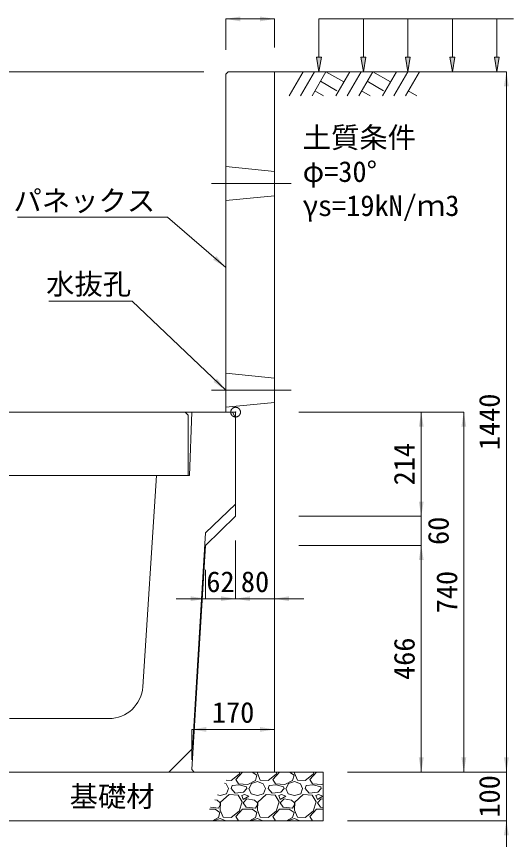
# Model space of a CAD drawing. Units: millimetres at full size, sheet at 1:40. Extents: x 206103 to 244503, y 883348 to 903496.
# Drawn here: x 237200 to 238222, y 884210 to 885902 of the extents above; entities that cross this region are included whole.
import ezdxf
from ezdxf.enums import TextEntityAlignment as Align

# ---------------------------------------------------------------- set-up
doc = ezdxf.new("R2010")
doc.units = ezdxf.units.MM
doc.header["$LTSCALE"] = 40
doc.header["$PDMODE"] = 32
doc.header["$PDSIZE"] = 20
doc.linetypes.add('DASHED', pattern=[7.5, 6, -1.5])
doc.linetypes.add('USER1', pattern=[28.575, 19.05, -3.175, 3.175, -3.175])
for name, color, linetype, lineweight in [('0_2', 7, 'Continuous', 20), ('パネックスKUR', 2, 'Continuous', 20), ('基礎材', 7, 'Continuous', 15), ('寸法線', 7, 'Continuous', 13), ('引出線', 4, 'Continuous', 13), ('本体', 2, 'Continuous', 13), ('補助線', 8, 'USER1', 13), ('ﾊｯﾁﾝｸﾞ', 7, 'Continuous', 5)]:
    doc.layers.add(name, color=color, linetype=linetype, lineweight=lineweight)
doc.layers.add('文字', color=7, linetype='Continuous')
doc.styles.add('ＭＳ ゴシック', font='')
doc.styles.get('ＭＳ ゴシック').set_extended_font_data('MS Gothic')

# ---------------------------------------------------------------- blocks, each defined once
blk = doc.blocks.new('filled_arrow')
at = {"color": 0, "linetype": 'Continuous', "lineweight": -2}
blk.add_solid([(7.5, 1.25), (0, 0), (7.5, -1.25)], dxfattribs=at)

msp = doc.modelspace()

# ---------------------------------------------------------------- hatches: boundary and pattern name
at = {"layer": '寸法線'}
for points in [[(237826.62, 885818.33), (237821.62, 885788.33), (237816.62, 885818.33)], [(237918.03, 885818.33), (237913.03, 885788.33), (237908.03, 885818.33)], [(238009.44, 885818.33), (238004.44, 885788.33), (237999.44, 885818.33)], [(238100.86, 885818.33), (238095.86, 885788.33), (238090.86, 885818.33)], [(238192.27, 885818.33), (238187.27, 885788.33), (238182.27, 885818.33)]]:
    msp.add_hatch(color=256, dxfattribs=at).paths.add_polyline_path(points)

# ---------------------------------------------------------------- linework, layer by layer
at = {"layer": '0_2'}
msp.add_line((237730.21, 885788.33), (238130.21, 885788.33), dxfattribs=at)
at = {"layer": 'パネックスKUR'}
for p, q in [((237630.21, 885783.33), (237635.21, 885788.33)), ((237630.21, 885783.33), (237630.21, 885088.33)), ((237730.21, 885788.33), (237635.21, 885788.33)), ((237730.21, 885788.33), (237730.21, 884348.33)), ((237650.21, 885088.33), (237630.21, 885088.33)), ((237650.21, 885088.33), (237650.21, 884874.33)), ((237650.21, 884874.33), (237588.21, 884814.33)), ((237588.21, 884814.33), (237560.51, 884353.32)), ((237565.21, 884348.33), (237560.51, 884353.32)), ((237730.21, 884348.33), (237565.21, 884348.33))]:
    msp.add_line(p, q, dxfattribs=at)
at = {"layer": 'パネックスKUR', "linetype": 'DASHED', "lineweight": 9}
for p, q in [((237630.21, 885593.33), (237730.21, 885583.33)), ((237630.21, 885523.33), (237730.21, 885533.33)), ((237630.21, 885168.33), (237730.21, 885158.33)), ((237630.21, 885098.33), (237730.21, 885108.33))]:
    msp.add_line(p, q, dxfattribs=at)
at = {"layer": '基礎材'}
for p, q in [((236962.71, 884348.33), (237830.09, 884348.33)), ((237830.09, 884348.33), (237830.09, 884248.33)), ((236962.71, 884248.33), (237830.09, 884248.33))]:
    msp.add_line(p, q, dxfattribs=at)
at = {"layer": '寸法線'}
for p, q in [((237630.21, 885896.88), (237730.21, 885896.88)), ((237630.21, 885833.33), (237630.21, 885896.88)), ((237730.21, 885838.33), (237730.21, 885896.88)), ((237585.21, 885788.33), (237015.21, 885788.33)), ((237780.21, 885788.33), (238206.93, 885788.33)), ((238206.93, 884348.33), (238206.93, 885788.33)), ((237580.21, 885088.33), (237015.21, 885088.33)), ((237780.21, 885088.33), (238119.43, 885088.33)), ((237780.21, 885088.33), (238031.93, 885088.33)), ((238031.93, 885088.33), (238031.93, 884874.33)), ((238119.43, 885088.33), (238119.43, 884348.33)), ((238031.93, 884934.33), (238031.93, 884754.33)), ((237780.21, 884874.33), (238031.93, 884874.33)), ((237780.21, 884874.33), (238031.93, 884874.33)), ((237650.21, 884824.33), (237650.21, 884704.74)), ((237650.21, 884824.33), (237650.21, 884704.74)), ((237730.21, 884824.33), (237730.21, 884704.74)), ((237780.21, 884814.33), (238031.93, 884814.33)), ((237780.21, 884814.33), (238031.93, 884814.33)), ((238031.93, 884814.33), (238031.93, 884348.33)), ((237588.21, 884764.33), (237588.21, 884704.74)), ((237710.21, 884704.74), (237528.21, 884704.74)), ((237590.21, 884704.74), (237790.21, 884704.74)), ((237560.21, 884436.03), (237730.21, 884436.03)), ((237560.21, 884373.33), (237560.21, 884436.03)), ((237730.21, 884373.33), (237730.21, 884436.03)), ((238206.93, 884188.33), (238206.93, 884408.33)), ((237880.09, 884348.33), (238206.93, 884348.33)), ((237880.09, 884348.33), (238119.43, 884348.33)), ((237880.09, 884348.33), (238031.93, 884348.33)), ((237880.09, 884348.33), (238206.93, 884348.33)), ((237880.09, 884248.33), (238206.93, 884248.33))]:
    msp.add_line(p, q, dxfattribs=at)
at = {"layer": '寸法線', "lineweight": 9}
for p, q in [((238221.62, 885896.88), (237821.62, 885896.88)), ((237821.62, 885818.33), (237821.62, 885896.88)), ((237913.03, 885818.33), (237913.03, 885896.88)), ((238004.44, 885818.33), (238004.44, 885896.88)), ((238095.86, 885818.33), (238095.86, 885896.88)), ((238187.27, 885818.33), (238187.27, 885896.88))]:
    msp.add_line(p, q, dxfattribs=at)
for points in [[(237826.62, 885818.33), (237821.62, 885788.33), (237816.62, 885818.33)], [(237918.03, 885818.33), (237913.03, 885788.33), (237908.03, 885818.33)], [(238009.44, 885818.33), (238004.44, 885788.33), (237999.44, 885818.33)], [(238100.86, 885818.33), (238095.86, 885788.33), (238090.86, 885818.33)], [(238192.27, 885818.33), (238187.27, 885788.33), (238182.27, 885818.33)]]:
    msp.add_lwpolyline(points, close=True, dxfattribs=at)
at = {"layer": '引出線'}
for points in [[(237630.21, 885385.83), (237510, 885489.29), (237201.75, 885489.29)], [(237630.21, 885133.33), (237437.75, 885316.78), (237266, 885316.78)]]:
    msp.add_lwpolyline(points, dxfattribs=at)
at = {"layer": '本体'}
for p, q in [((237560.21, 885088.33), (237555.21, 884958.33)), ((237560.21, 885088.33), (237644.21, 885088.33)), ((237650.21, 885076.33), (237644.21, 885088.33)), ((237650.21, 885076.33), (237650.21, 884899.33)), ((237487.71, 884958.33), (237459.46, 884523.79)), ((237487.71, 884958.33), (237555.21, 884958.33)), ((237650.21, 884899.33), (237588.71, 884840.33)), ((237588.71, 884840.33), (237561.44, 884397.06)), ((237185.8, 884458.33), (237389.61, 884458.33)), ((237512.71, 884348.33), (237561.44, 884397.06)), ((237062.71, 884348.33), (237512.71, 884348.33))]:
    msp.add_line(p, q, dxfattribs=at)
at = {"layer": '本体', "lineweight": 20}
msp.add_lwpolyline([(237022.71, 884958.33), (237022.71, 885082.33), (237028.71, 885088.33), (237546.71, 885088.33), (237552.71, 885082.33), (237552.71, 884958.33)], close=True, dxfattribs=at)
at = {"layer": '本体'}
msp.add_arc((237389.61, 884528.33), 70, 270, 356.28101, dxfattribs=at)
at = {"layer": '補助線'}
for p, q in [((237600.85, 885558.33), (237764.56, 885558.33)), ((237600.85, 885133.33), (237764.56, 885133.33))]:
    msp.add_line(p, q, dxfattribs=at)
msp.add_point((237650.21, 885088.33), dxfattribs=at)
at = {"layer": 'ﾊｯﾁﾝｸﾞ', "lineweight": 9}
for p, q in [((237788.85, 885788.32), (237760.21, 885738.7)), ((237812.48, 885788.32), (237783.83, 885738.7)), ((237836.1, 885788.32), (237807.45, 885738.7)), ((237836.1, 885788.32), (237872.67, 885767.21)), ((237884.86, 885788.32), (237856.21, 885738.7)), ((237908.48, 885788.32), (237879.83, 885738.7)), ((237932.1, 885788.32), (237903.45, 885738.7)), ((237932.1, 885788.32), (237968.67, 885767.21)), ((237980.85, 885788.32), (237952.2, 885738.7)), ((238004.48, 885788.32), (237975.83, 885738.7)), ((238028.1, 885788.32), (237999.45, 885738.7)), ((237824.68, 885768.54), (237858.09, 885749.25)), ((237920.68, 885768.54), (237954.09, 885749.25)), ((237813.26, 885748.75), (237830.67, 885738.7)), ((237909.25, 885748.75), (237926.67, 885738.7)), ((238005.25, 885748.75), (238022.67, 885738.7))]:
    msp.add_line(p, q, dxfattribs=at)
at = {"layer": 'ﾊｯﾁﾝｸﾞ'}
for p, q in [((237640.86, 884331.05), (237657.63, 884344)), ((237650.77, 884333.33), (237664.27, 884348.33)), ((237657.63, 884344), (237659.01, 884348.33)), ((237684.65, 884348.33), (237694.2, 884341.71)), ((237695.06, 884348.33), (237694.97, 884346.29)), ((237694.97, 884346.29), (237701.06, 884331.81)), ((237717.06, 884331.05), (237733.83, 884344)), ((237726.97, 884333.33), (237740.47, 884348.33)), ((237733.83, 884344), (237735.21, 884348.33)), ((237760.85, 884348.33), (237770.4, 884341.71)), ((237771.26, 884348.33), (237771.17, 884346.29)), ((237771.17, 884346.29), (237777.26, 884331.81)), ((237793.26, 884331.05), (237810.03, 884344)), ((237803.17, 884333.33), (237816.67, 884348.33)), ((237810.03, 884344), (237811.41, 884348.33)), ((237630.77, 884331.53), (237640.86, 884331.05)), ((237656.1, 884324.19), (237650.77, 884333.33)), ((237691.16, 884331.05), (237675.15, 884322.66)), ((237682.77, 884324.95), (237694.97, 884328.76)), ((237694.2, 884341.71), (237691.16, 884331.05)), ((237694.97, 884328.76), (237707.16, 884324.19)), ((237701.06, 884331.81), (237717.06, 884331.05)), ((237732.3, 884324.19), (237726.97, 884333.33)), ((237767.36, 884331.05), (237751.35, 884322.66)), ((237758.97, 884324.95), (237771.17, 884328.76)), ((237770.4, 884341.71), (237767.36, 884331.05)), ((237771.17, 884328.76), (237783.36, 884324.19)), ((237777.26, 884331.81), (237793.26, 884331.05)), ((237808.5, 884324.19), (237803.17, 884333.33)), ((237627.32, 884325.55), (237630.96, 884324.19)), ((237630.96, 884324.19), (237635.53, 884314.28)), ((237631.72, 884303.61), (237635.53, 884314.28)), ((237640.86, 884314.28), (237643.15, 884320.38)), ((237649.25, 884305.14), (237640.86, 884314.28)), ((237657.63, 884321.9), (237643.15, 884320.38)), ((237675.15, 884322.66), (237656.1, 884324.19)), ((237672.87, 884318.09), (237657.63, 884321.9)), ((237673.63, 884314.28), (237666.77, 884306.66)), ((237673.63, 884314.28), (237672.87, 884318.09)), ((237677.44, 884314.28), (237682.01, 884303.61)), ((237678.2, 884314.28), (237682.77, 884324.95)), ((237707.16, 884324.19), (237711.73, 884314.28)), ((237707.92, 884303.61), (237711.73, 884314.28)), ((237717.06, 884314.28), (237719.35, 884320.38)), ((237725.45, 884305.14), (237717.06, 884314.28)), ((237733.83, 884321.9), (237719.35, 884320.38)), ((237751.35, 884322.66), (237732.3, 884324.19)), ((237749.07, 884318.09), (237733.83, 884321.9)), ((237749.83, 884314.28), (237742.97, 884306.66)), ((237749.83, 884314.28), (237749.07, 884318.09)), ((237753.64, 884314.28), (237758.21, 884303.61)), ((237754.4, 884314.28), (237758.97, 884324.95)), ((237783.36, 884324.19), (237787.93, 884314.28)), ((237784.12, 884303.61), (237787.93, 884314.28)), ((237793.26, 884314.28), (237795.55, 884320.38)), ((237801.65, 884305.14), (237793.26, 884314.28)), ((237810.03, 884321.9), (237795.55, 884320.38)), ((237827.55, 884322.66), (237808.5, 884324.19)), ((237825.27, 884318.09), (237810.03, 884321.9)), ((237826.03, 884314.28), (237819.17, 884306.66)), ((237826.03, 884314.28), (237825.27, 884318.09)), ((237830.09, 884323.99), (237827.55, 884322.66)), ((237829.84, 884314.28), (237830.09, 884313.7)), ((237613.37, 884301.39), (237618.77, 884299.8)), ((237618.77, 884299.8), (237631.72, 884303.61)), ((237637.05, 884302.09), (237619.53, 884286.09)), ((237655.34, 884300.57), (237637.05, 884302.09)), ((237666.77, 884306.66), (237649.25, 884305.14)), ((237663.72, 884286.85), (237655.34, 884300.57)), ((237668.3, 884302.09), (237662.96, 884299.8)), ((237662.96, 884299.8), (237666.01, 884292.18)), ((237666.01, 884292.18), (237677.44, 884299.04)), ((237673.63, 884292.95), (237666.01, 884285.33)), ((237677.44, 884299.04), (237668.3, 884302.09)), ((237688.87, 884290.66), (237673.63, 884292.95)), ((237682.01, 884303.61), (237694.97, 884299.8)), ((237694.97, 884299.8), (237707.92, 884303.61)), ((237713.25, 884302.09), (237695.73, 884286.09)), ((237731.54, 884300.57), (237713.25, 884302.09)), ((237742.97, 884306.66), (237725.45, 884305.14)), ((237739.92, 884286.85), (237731.54, 884300.57)), ((237744.5, 884302.09), (237739.16, 884299.8)), ((237739.16, 884299.8), (237742.21, 884292.18)), ((237742.21, 884292.18), (237753.64, 884299.04)), ((237749.83, 884292.95), (237742.21, 884285.33)), ((237753.64, 884299.04), (237744.5, 884302.09)), ((237765.07, 884290.66), (237749.83, 884292.95)), ((237758.21, 884303.61), (237771.17, 884299.8)), ((237771.17, 884299.8), (237784.12, 884303.61)), ((237789.45, 884302.09), (237771.93, 884286.09)), ((237807.74, 884300.57), (237789.45, 884302.09)), ((237819.17, 884306.66), (237801.65, 884305.14)), ((237816.12, 884286.85), (237807.74, 884300.57)), ((237820.7, 884302.09), (237815.36, 884299.8)), ((237815.36, 884299.8), (237818.41, 884292.18)), ((237818.41, 884292.18), (237829.84, 884299.04)), ((237826.03, 884292.95), (237818.41, 884285.33)), ((237829.84, 884299.04), (237820.7, 884302.09)), ((237830.09, 884292.34), (237826.03, 884292.95)), ((237598.63, 884275.86), (237614.96, 884273.9)), ((237612.67, 884290.66), (237607.61, 884291.42)), ((237618.77, 884285.33), (237612.67, 884290.66)), ((237614.96, 884273.9), (237618.77, 884280.75)), ((237619.53, 884286.09), (237618.77, 884270.09)), ((237618.77, 884280.75), (237618.77, 884285.33)), ((237657.63, 884267.8), (237663.72, 884286.85)), ((237666.01, 884285.33), (237672.11, 884276.18)), ((237672.11, 884276.18), (237691.16, 884273.9)), ((237694.97, 884285.33), (237688.87, 884290.66)), ((237691.16, 884273.9), (237694.97, 884280.75)), ((237695.73, 884286.09), (237694.97, 884270.09)), ((237694.97, 884280.75), (237694.97, 884285.33)), ((237733.83, 884267.8), (237739.92, 884286.85)), ((237742.21, 884285.33), (237748.31, 884276.18)), ((237748.31, 884276.18), (237767.36, 884273.9)), ((237771.17, 884285.33), (237765.07, 884290.66)), ((237767.36, 884273.9), (237771.17, 884280.75)), ((237771.93, 884286.09), (237771.17, 884270.09)), ((237771.17, 884280.75), (237771.17, 884285.33)), ((237810.03, 884267.8), (237816.12, 884286.85)), ((237818.41, 884285.33), (237824.51, 884276.18)), ((237824.51, 884276.18), (237830.09, 884275.51)), ((237596.62, 884272.37), (237608.1, 884272.37)), ((237608.1, 884272.37), (237618, 884265.51)), ((237618, 884265.51), (237614.96, 884254.85)), ((237618.77, 884270.09), (237624.86, 884255.61)), ((237640.86, 884254.85), (237657.63, 884267.8)), ((237650.77, 884257.13), (237664.49, 884272.37)), ((237664.49, 884272.37), (237684.3, 884272.37)), ((237684.3, 884272.37), (237694.2, 884265.51)), ((237694.2, 884265.51), (237691.16, 884254.85)), ((237694.97, 884270.09), (237701.06, 884255.61)), ((237717.06, 884254.85), (237733.83, 884267.8)), ((237726.97, 884257.13), (237740.69, 884272.37)), ((237740.69, 884272.37), (237760.5, 884272.37)), ((237760.5, 884272.37), (237770.4, 884265.51)), ((237770.4, 884265.51), (237767.36, 884254.85)), ((237771.17, 884270.09), (237777.26, 884255.61)), ((237793.26, 884254.85), (237810.03, 884267.8)), ((237803.17, 884257.13), (237816.89, 884272.37)), ((237816.89, 884272.37), (237830.09, 884272.37)), ((237614.96, 884254.85), (237602.52, 884248.33)), ((237606.4, 884248.33), (237606.57, 884248.75)), ((237606.57, 884248.75), (237618.77, 884252.56)), ((237618.77, 884252.56), (237630.05, 884248.33)), ((237624.86, 884255.61), (237640.86, 884254.85)), ((237655.91, 884248.33), (237650.77, 884257.13)), ((237691.16, 884254.85), (237678.72, 884248.33)), ((237682.6, 884248.33), (237682.77, 884248.75)), ((237682.77, 884248.75), (237694.97, 884252.56)), ((237694.97, 884252.56), (237706.25, 884248.33)), ((237701.06, 884255.61), (237717.06, 884254.85)), ((237732.11, 884248.33), (237726.97, 884257.13)), ((237767.36, 884254.85), (237754.92, 884248.33)), ((237758.8, 884248.33), (237758.97, 884248.75)), ((237758.97, 884248.75), (237771.17, 884252.56)), ((237771.17, 884252.56), (237782.45, 884248.33)), ((237777.26, 884255.61), (237793.26, 884254.85)), ((237808.31, 884248.33), (237803.17, 884257.13))]:
    msp.add_line(p, q, dxfattribs=at)

# ---------------------------------------------------------------- block references
at = {"layer": '寸法線', "xscale": 4, "yscale": 4}
for p in [(237630.21, 885896.88), (237650.21, 884704.74), (237730.21, 884704.74), (237560.21, 884436.03)]:
    msp.add_blockref('filled_arrow', p, dxfattribs=at)
for p, rotation in [((237730.21, 885896.88), 180), ((238206.93, 885788.33), 270), ((238031.93, 885088.33), 270), ((238119.43, 885088.33), 270), ((238031.93, 884874.33), 90), ((238031.93, 884874.33), 90), ((238031.93, 884814.33), 270), ((238031.93, 884814.33), 270), ((237588.21, 884704.74), 180), ((237650.21, 884704.74), 180), ((237730.21, 884436.03), 180), ((238031.93, 884348.33), 90), ((238119.43, 884348.33), 90), ((238206.93, 884348.33), 90), ((238206.93, 884348.33), 90), ((238206.93, 884248.33), 270)]:
    msp.add_blockref('filled_arrow', p, dxfattribs=dict(at, rotation=rotation))
at = {"layer": '引出線', "xscale": 4, "yscale": 4}
for p, rotation in [((237630.21, 885385.83), 139.3), ((237630.21, 885133.33), 136.4)]:
    msp.add_blockref('filled_arrow', p, dxfattribs=dict(at, rotation=rotation))

# ---------------------------------------------------------------- texts
at = {"layer": '寸法線', "style": 'ＭＳ ゴシック'}
for s, p in [('土質条件', (237788.17, 885674.36)), ('φ=30°', (237788.17, 885604.36)), ('γs=19kN/ｍ3', (237788.17, 885534.36))]:
    msp.add_text(s, height=42.72, dxfattribs=at).set_placement(p, align=Align.TOP_LEFT)
for s, p in [('1440', (238171.93, 885068.33)), ('214', (237996.93, 884981.33)), ('60', (238066.93, 884844.33)), ('740', (238084.43, 884718.33)), ('466', (237996.93, 884581.33)), ('100', (238171.93, 884298.33))]:
    msp.add_text(s, height=42.72, rotation=90, dxfattribs=at).set_placement(p, align=Align.MIDDLE_CENTER)
for s, p in [('62', (237619.21, 884739.74)), ('80', (237690.21, 884739.74)), ('170', (237645.21, 884471.03))]:
    msp.add_text(s, height=42.72, dxfattribs=at).set_placement(p, align=Align.MIDDLE_CENTER)
at = {"layer": '引出線', "style": 'ＭＳ ゴシック'}
for s, p in [('パネックス', (237485, 885544.43)), ('水抜孔', (237435.5, 885373.06))]:
    msp.add_text(s, height=42.72, dxfattribs=at).set_placement(p, align=Align.TOP_RIGHT)
at = {"layer": '文字', "style": 'ＭＳ ゴシック'}
msp.add_text('基礎材', height=42.72, dxfattribs=at).set_placement((237396.4, 884298.33), align=Align.MIDDLE_CENTER)

doc.saveas('drawing.dxf')
